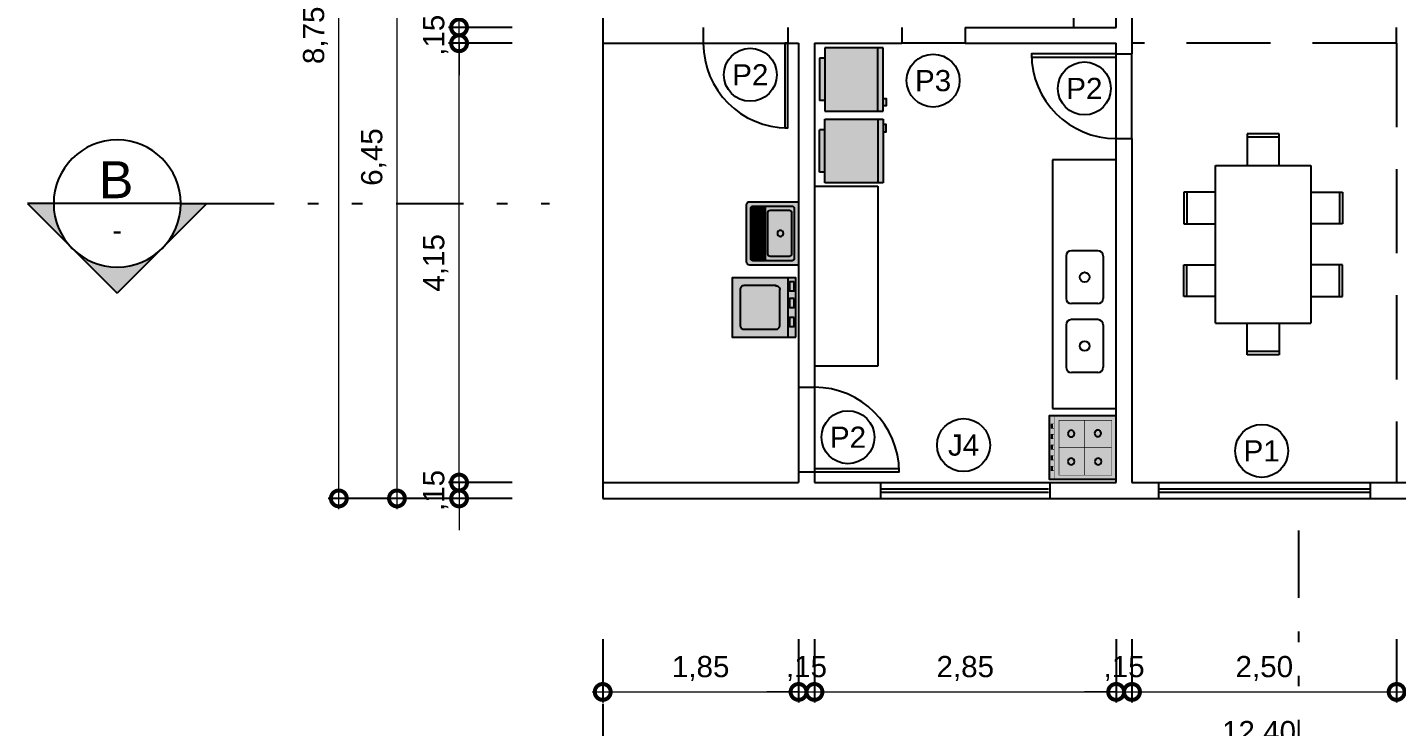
# Model space of a CAD drawing. Header units: metres. Extents: x 47788 to 47873.8, y 23410.5 to 23440.5.
# Drawn here: x 47820.18 to 47833.12, y 23418.91 to 23425.51 of the extents above; entities that cross this region are included whole.
import ezdxf
from ezdxf.enums import TextEntityAlignment as Align

# ---------------------------------------------------------------- set-up
doc = ezdxf.new("R2010")
doc.units = ezdxf.units.M
doc.header["$LTSCALE"] = 0.25
for name, pattern in [('DASHDOT2', [12.7, 6.35, -3.175, 0, -3.175]), ('DIVIDEX2', [63.5, 25.4, -12.7, 0, -12.7, 0, -12.7]), ('HIDDEN2', [4.7625, 3.175, -1.5875])]:
    doc.linetypes.add(name, pattern=pattern)
for name, color, linetype in [('ARQ_ALV CT', 7, 'Continuous'), ('ARQ_ESQ CT', 3, 'Continuous'), ('ARQ_MOB 01', 1, 'Continuous'), ('ARQ_MOB 02', 2, 'Continuous'), ('ARQ_PISO 01', 1, 'Continuous'), ('ARQ_PROJ INF', 1, 'HIDDEN2'), ('ARQ_PROJ SUP', 1, 'DASHDOT2'), ('ARQ_SAN 01', 1, 'Continuous'), ('ARQ_SAN 02', 2, 'Continuous'), ('ARQ_SIMB 01', 1, 'Continuous'), ('SIMB_01', 1, 'Continuous'), ('SIMB_02', 2, 'Continuous'), ('SIMB_LCT', 7, 'DIVIDEX2'), ('SIMB_PREENCHIMENTO', 253, 'Continuous'), ('SIMB_TXT', 1, 'Continuous')]:
    doc.layers.add(name, color=color, linetype=linetype)
doc.layers.add('ARQ_COTA_AZUL', color=5, linetype='Continuous', lineweight=20, true_color=0x0000ff)
doc.styles.add('cota', font='arial.ttf')
doc.styles.add('SIMB', font='arial.ttf')
doc.dimstyles.new('Info 01 - annot', dxfattribs={"dimtxt": 2, "dimasz": 3, "dimexe": 1, "dimexo": 1, "dimgap": 1, "dimtad": 1, "dimzin": 4, "dimtxsty": 'cota', "dimblk": 'DOTSMALL', "dimcen": 2, "dimdle": 1, "dimclrd": 256, "dimclre": 256, "dimclrt": 1, "dimazin": 2, "dimtfac": 0.09, "dimtix": 1, "dimtmove": 2, "dimatfit": 2, "dimfxl": 5, "dimfxlon": 1, "dimtolj": 1, "dimtzin": 4, "dimlwd": -1, "dimarcsym": 1})

# ---------------------------------------------------------------- blocks, each defined once
blk = doc.blocks.new('*U776')
at = {"layer": 'SIMB_PREENCHIMENTO', "transparency": 33554587}
h = blk.add_hatch(color=256, dxfattribs=at)
h.dxf.hatch_style = 1
h.paths.add_polyline_path([(0, 8.48), (-4.15, 4.33, -0.401827), (4.15, 4.33)])
h = blk.add_hatch(color=256, dxfattribs=at)
h.dxf.hatch_style = 1
h.paths.add_polyline_path([(-4.33, 4.15), (-8.48, 0), (-6, 0, -0.193399)])
h = blk.add_hatch(color=256, dxfattribs=at)
h.dxf.hatch_style = 1
h.paths.add_polyline_path([(4.33, 4.15, -0.193399), (6, 0), (8.48, 0)])
at = {"layer": 'SIMB_01'}
for p, q in [((-8.48, 0), (0, 8.48)), ((8.48, 0), (0, 8.48)), ((0, -6), (0, 6)), ((-6, 0), (-8.48, 0)), ((6, 0), (8.48, 0))]:
    blk.add_line(p, q, dxfattribs=at)
blk.add_circle((0, 0), 6, dxfattribs=at)
at = {"layer": 'SIMB_LCT'}
blk.add_line((8.48, 0), (69.06, 0), dxfattribs=at)
at = {"layer": 'SIMB_TXT', "style": 'SIMB'}
for tag, height, p in [('000', 3.5, (2.26, 0)), ('999', 2, (-2.55, 0))]:
    blk.add_attdef(tag, text='', height=height, rotation=90, dxfattribs=at).set_placement(p, align=Align.MIDDLE_CENTER)
blk = doc.blocks.new('_DotSmall')
at = {"color": 0, "linetype": 'ByBlock', "const_width": 0.5}
blk.add_lwpolyline([(-0.0625, 0, 1), (0.0625, 0, 1)], format="xyb", close=True, dxfattribs=at)
blk = doc.blocks.new('*D890')
at = {"layer": 'ARQ_COTA_AZUL', "transparency": 16777216}
for p, q in [((47824.262, 23421.213), (47824.262, 23421.513)), ((47824.262, 23421.213), (47824.262, 23421.063)), ((47824.262, 23421.063), (47824.262, 23420.763))]:
    blk.add_line(p, q, dxfattribs=at)
at = {"layer": 'ARQ_COTA_AZUL', "lineweight": -2, "transparency": 16777216}
for p, q in [((47824.762, 23421.213), (47824.162, 23421.213)), ((47824.762, 23421.063), (47824.162, 23421.063))]:
    blk.add_line(p, q, dxfattribs=at)
at = {"layer": 'Defpoints', "color": 0, "transparency": 16777216}
for p in [(47825.769, 23421.213), (47824.262, 23421.063), (47825.619, 23421.063)]:
    blk.add_point(p, dxfattribs=at)
at = {"layer": 'ARQ_COTA_AZUL', "transparency": 16777216, "xscale": 0.3, "yscale": 0.3, "zscale": 0.3}
for p, rotation in [((47824.262, 23421.213), 270), ((47824.262, 23421.063), 90)]:
    blk.add_blockref('_DotSmall', p, dxfattribs=dict(at, rotation=rotation))
at = {"layer": 'ARQ_COTA_AZUL', "color": 1, "transparency": 16777216, "insert": (47824.041, 23421.138), "char_height": 0.2, "attachment_point": 5, "rotation": 90, "style": 'cota'}
blk.add_mtext('\\A1;,15', dxfattribs=at)
blk = doc.blocks.new('*D892')
at = {"layer": 'ARQ_COTA_AZUL', "transparency": 16777216}
blk.add_line((47823.675, 23427.613), (47823.675, 23420.963), dxfattribs=at)
at = {"layer": 'ARQ_COTA_AZUL', "lineweight": -2, "transparency": 16777216}
for p, q in [((47824.175, 23427.513), (47823.575, 23427.513)), ((47824.175, 23421.063), (47823.575, 23421.063))]:
    blk.add_line(p, q, dxfattribs=at)
at = {"layer": 'Defpoints', "color": 0, "transparency": 16777216}
for p in [(47825.619, 23427.513), (47823.675, 23421.063), (47825.619, 23421.063)]:
    blk.add_point(p, dxfattribs=at)
at = {"layer": 'ARQ_COTA_AZUL', "transparency": 16777216, "xscale": 0.3, "yscale": 0.3, "zscale": 0.3}
for p, rotation in [((47823.675, 23427.513), 90), ((47823.675, 23421.063), 270)]:
    blk.add_blockref('_DotSmall', p, dxfattribs=dict(at, rotation=rotation))
at = {"layer": 'ARQ_COTA_AZUL', "color": 1, "transparency": 16777216, "insert": (47823.455, 23424.288), "char_height": 0.2, "attachment_point": 5, "rotation": 90, "style": 'cota'}
blk.add_mtext('\\A1;6,45', dxfattribs=at)
blk = doc.blocks.new('*U777')
at = {"layer": 'SIMB_PREENCHIMENTO', "transparency": 33554587}
h = blk.add_hatch(color=256, dxfattribs=at)
h.dxf.hatch_style = 1
h.paths.add_polyline_path([(0, 8.48), (-4.15, 4.33, -0.401827), (4.15, 4.33)])
h = blk.add_hatch(color=256, dxfattribs=at)
h.dxf.hatch_style = 1
h.paths.add_polyline_path([(-4.33, 4.15), (-8.48, 0), (-6, 0, -0.193399)])
h = blk.add_hatch(color=256, dxfattribs=at)
h.dxf.hatch_style = 1
h.paths.add_polyline_path([(4.33, 4.15, -0.193399), (6, 0), (8.48, 0)])
at = {"layer": 'SIMB_01'}
for p, q in [((-8.48, 0), (0, 8.48)), ((8.48, 0), (0, 8.48)), ((-6, 0), (-8.48, 0)), ((6, 0), (-6, 0)), ((6, 0), (8.48, 0))]:
    blk.add_line(p, q, dxfattribs=at)
blk.add_circle((0, 0), 6, dxfattribs=at)
at = {"layer": 'SIMB_LCT'}
blk.add_line((8.48, 0), (40.85, 0), dxfattribs=at)
at = {"layer": 'SIMB_TXT', "style": 'SIMB'}
for tag, height, p in [('999', 2, (0, 2.53)), ('000', 3.5, (0, -2.25))]:
    blk.add_attdef(tag, text='', height=height, rotation=180, dxfattribs=at).set_placement(p, align=Align.MIDDLE_CENTER)
blk = doc.blocks.new('GEL60')
at = {"true_color": 0xffffff}
h = blk.add_hatch(color=7, dxfattribs=at)
h.dxf.hatch_style = 1
h.paths.add_polyline_path([(0.6, 0.55), (0.55, 0.55), (0.55, 0.58), (0.48, 0.58), (0.48, 0.55), (0, 0.55), (0, 0), (0.1, 0), (0.1, -0.05), (0.5, -0.05), (0.5, 0), (0.6, 0)])
at = {"layer": 'ARQ_MOB 02'}
for p, q in [((0, 0.55), (0, 0)), ((0.6, 0.55), (0, 0.55)), ((0.6, 0), (0.6, 0.55)), ((0.6, 0.5), (0, 0.5)), ((0, 0), (0.6, 0)), ((0.1, 0), (0.1, -0.05)), ((0.5, 0), (0.5, -0.05)), ((0.1, -0.05), (0.5, -0.05))]:
    blk.add_line(p, q, dxfattribs=at)
blk.add_lwpolyline([(0.55, 0.55), (0.48, 0.55), (0.48, 0.58), (0.55, 0.58)], close=True, dxfattribs=at)
blk = doc.blocks.new('DUASX60')
blk.add_blockref('GEL60', (0.059, 0.071))
at = {"xscale": -1}
blk.add_blockref('GEL60', (1.335, 0.071), dxfattribs=at)
blk = doc.blocks.new('M6')
for p, q in [((-1.2375, 0), (-1.2375, 0.3)), ((-1.2375, 0.3), (-0.9375, 0.3)), ((-1.2375, 0.27), (-0.9375, 0.27)), ((-0.9375, 0.3), (-0.9375, 0)), ((-0.55, 0.3), (-0.55, 0)), ((-0.25, 0.3), (-0.55, 0.3)), ((-0.25, 0.27), (-0.55, 0.27)), ((-0.25, 0), (-0.25, 0.3)), ((0, 0), (-1.4875, 0)), ((-1.4875, -0.9), (-1.4875, 0)), ((0, -0.9), (0, 0)), ((-1.4875, -0.3), (-1.7875, -0.3)), ((-1.7875, -0.3), (-1.7875, -0.6)), ((-1.7575, -0.3), (-1.7575, -0.6)), ((0, -0.3), (0.3, -0.3)), ((0.27, -0.3), (0.27, -0.6)), ((0.3, -0.3), (0.3, -0.6)), ((-1.7875, -0.6), (-1.4875, -0.6)), ((0.3, -0.6), (0, -0.6)), ((-1.4875, -0.9), (0, -0.9)), ((-1.2375, -0.9), (-1.2375, -1.2)), ((-0.9375, -1.2), (-0.9375, -0.9)), ((-0.55, -1.2), (-0.55, -0.9)), ((-0.25, -0.9), (-0.25, -1.2)), ((-1.2375, -1.17), (-0.9375, -1.17)), ((-1.2375, -1.2), (-0.9375, -1.2)), ((-0.25, -1.17), (-0.55, -1.17)), ((-0.25, -1.2), (-0.55, -1.2))]:
    blk.add_line(p, q)
blk = doc.blocks.new('PIA')
at = {"layer": 'ARQ_MOB 01'}
for p, q in [((-0.35, 0.2), (-0.35, -0.2)), ((-0.05, 0.25), (-0.3, 0.25)), ((0, 0.2), (0, -0.2)), ((-0.05, -0.25), (-0.3, -0.25))]:
    blk.add_line(p, q, dxfattribs=at)
blk.add_circle((-0.175, 0), 0.0461, dxfattribs=at)
for centre, start, end in [((-0.3, 0.2), 90, 180), ((-0.05, 0.2), 0, 90), ((-0.3, -0.2), 180, 270), ((-0.05, -0.2), 270, 0)]:
    blk.add_arc(centre, 0.05, start, end, dxfattribs=at)
blk = doc.blocks.new('fogão_01')
at = {"true_color": 0xffffff}
h = blk.add_hatch(color=7, dxfattribs=at)
h.dxf.hatch_style = 1
h.paths.add_polyline_path([(0, -0.3), (-0.632, -0.3), (-0.632, 0.3), (0, 0.3)])
blk.add_lwpolyline([(0, -0.3), (-0.632, -0.3), (-0.632, 0.3), (0, 0.3)], close=True)
for points, const_width in [([(-0.585, -0.3), (-0.585, 0.3)], 0.005), ([(-0.542, 0.261), (-0.041, 0.261), (-0.041, -0.257), (-0.54, -0.257), (-0.54, 0.261)], 0.0045), ([(-0.3, 0.261), (-0.3, -0.257)], 0.0045), ([(-0.585, 0.218), (-0.615, 0.218), (-0.615, 0.176), (-0.585, 0.176)], 0.005), ([(-0.439, 0.146), (-0.453, 0.161)], 0.0045), ([(-0.412, 0.147), (-0.397, 0.161)], 0.0045), ([(-0.183, 0.146), (-0.197, 0.161)], 0.0045), ([(-0.156, 0.147), (-0.141, 0.161)], 0.0045), ([(-0.585, 0.118), (-0.615, 0.118), (-0.615, 0.076), (-0.585, 0.076)], 0.005), ([(-0.585, 0.018), (-0.615, 0.018), (-0.615, -0.024), (-0.585, -0.024)], 0.005), ([(-0.54, 0.002), (-0.044, 0.002)], 0.0045), ([(-0.438, 0.12), (-0.453, 0.105)], 0.0045), ([(-0.412, 0.12), (-0.397, 0.105)], 0.0045), ([(-0.182, 0.12), (-0.197, 0.105)], 0.0045), ([(-0.155, 0.12), (-0.141, 0.105)], 0.0045), ([(-0.585, -0.082), (-0.615, -0.082), (-0.615, -0.124), (-0.585, -0.124)], 0.005), ([(-0.439, -0.118), (-0.453, -0.104)], 0.0045), ([(-0.412, -0.118), (-0.397, -0.103)], 0.0045), ([(-0.185, -0.121), (-0.2, -0.106)], 0.0045), ([(-0.158, -0.121), (-0.144, -0.106)], 0.0045), ([(-0.585, -0.182), (-0.615, -0.182), (-0.615, -0.224), (-0.585, -0.224)], 0.005), ([(-0.438, -0.145), (-0.453, -0.16)], 0.0045), ([(-0.412, -0.145), (-0.397, -0.159)], 0.0045), ([(-0.185, -0.148), (-0.199, -0.162)], 0.0045), ([(-0.158, -0.147), (-0.144, -0.162)], 0.0045)]:
    blk.add_lwpolyline(points, dxfattribs=dict(const_width=const_width))
for points in [[(-0.603, 0.215), (-0.603, 0.176)], [(-0.603, 0.115), (-0.603, 0.076)], [(-0.603, 0.015), (-0.603, -0.024)], [(-0.603, -0.085), (-0.603, -0.124)], [(-0.603, -0.185), (-0.603, -0.224)]]:
    blk.add_lwpolyline(points)
for centre in [(-0.425, 0.133), (-0.169, 0.133), (-0.425, -0.131), (-0.172, -0.134)]:
    blk.add_circle(centre, 0.0314)
blk = doc.blocks.new('maq. lavar_02')
at = {"true_color": 0xffffff}
h = blk.add_hatch(color=7, dxfattribs=at)
h.dxf.hatch_style = 1
h.paths.add_polyline_path([(0.75, 0), (0, 0), (0, 0.8), (0.75, 0.8)])
for points in [[(0.75, 0), (0, 0), (0, 0.8), (0.75, 0.8), (0.75, 0)], [(0, 0.1), (0.75, 0.1)]]:
    blk.add_lwpolyline(points)
blk.add_lwpolyline([(0.1, 0.245), (0.1, 0.65, -0.414214), (0.15, 0.7), (0.6, 0.7, -0.414214), (0.65, 0.65), (0.65, 0.25, -0.414214), (0.6, 0.2), (0.147, 0.2)], format="xyb")
for points in [[(0.052, 0.02), (0.052, 0.078), (0.167, 0.078), (0.167, 0.02)], [(0.26, 0.02), (0.26, 0.078), (0.376, 0.078), (0.376, 0.02)], [(0.5, 0.02), (0.5, 0.078), (0.615, 0.078), (0.615, 0.02)]]:
    blk.add_lwpolyline(points, close=True)
blk.add_arc((0.15, 0.25), 0.05, 173.8325, 273.1265)
blk = doc.blocks.new('tanque_05')
at = {"true_color": 0xffffff}
h = blk.add_hatch(color=7, dxfattribs=at)
h.dxf.hatch_style = 1
edge = h.paths.add_edge_path()
edge.add_line((-0.269, -0.492), (0.269, -0.492))
edge.add_arc((0.269, -0.461), 0.0304, 270, 360)
edge.add_line((0.299, -0.461), (0.299, -0.01))
edge.add_arc((0.289, -0.01), 0.0101, 0, 90)
edge.add_line((0.289, 0), (-0.289, 0))
edge.add_arc((-0.289, -0.01), 0.0101, 90, 180)
edge.add_line((-0.299, -0.01), (-0.299, -0.461))
edge.add_arc((-0.269, -0.461), 0.0304, 180, 270)
for p, q in [((-0.258, -0.325), (0.258, -0.325)), ((0.258, -0.331), (-0.258, -0.331)), ((-0.258, -0.345), (0.258, -0.345)), ((0.258, -0.351), (-0.258, -0.351)), ((-0.258, -0.365), (0.258, -0.365)), ((0.258, -0.372), (-0.258, -0.372)), ((-0.258, -0.386), (0.258, -0.386)), ((0.258, -0.392), (-0.258, -0.392)), ((-0.258, -0.406), (0.258, -0.406)), ((0.258, -0.412), (-0.258, -0.412)), ((-0.258, -0.426), (0.258, -0.426)), ((-0.251, -0.447), (0.251, -0.447))]:
    blk.add_line(p, q)
for points in [[(-0.269, -0.492), (0.269, -0.492, 0.414214), (0.299, -0.461), (0.299, -0.01, 0.414214), (0.289, 0), (-0.289, 0, 0.414214), (-0.299, -0.01), (-0.299, -0.461, 0.414214)], [(-0.198, -0.289), (0.198, -0.289, 0.414214), (0.218, -0.269), (0.218, -0.086, 0.414214), (0.198, -0.066), (-0.198, -0.066, 0.414214), (-0.218, -0.086), (-0.218, -0.269, 0.414214)]]:
    blk.add_lwpolyline(points, format="xyb", close=True)
for points in [[(0.258, -0.281), (0.258, -0.061, 0.414214), (0.238, -0.041), (-0.238, -0.041, 0.414214), (-0.258, -0.061), (-0.258, -0.281)], [(-0.258, -0.282), (-0.258, -0.301, 0.414214), (-0.248, -0.311), (-0.236, -0.311), (0.234, -0.311), (0.248, -0.311, 0.414214), (0.258, -0.301), (0.258, -0.282)], [(-0.258, -0.309), (-0.258, -0.431, 0.414214), (-0.238, -0.451), (0.238, -0.451, 0.414214), (0.258, -0.431), (0.258, -0.309, 0.414214)]]:
    blk.add_lwpolyline(points, format="xyb")
blk.add_lwpolyline([(0.258, -0.432), (-0.258, -0.432)])
blk.add_circle((0, -0.172), 0.0284)
blk = doc.blocks.new('*D917')
at = {"layer": 'ARQ_COTA_AZUL', "transparency": 16777216}
blk.add_line((47824.262, 23421.113), (47824.262, 23425.463), dxfattribs=at)
at = {"layer": 'ARQ_COTA_AZUL', "lineweight": -2, "transparency": 16777216}
for p, q in [((47824.762, 23425.363), (47824.162, 23425.363)), ((47824.762, 23421.213), (47824.162, 23421.213))]:
    blk.add_line(p, q, dxfattribs=at)
at = {"layer": 'Defpoints', "color": 0, "transparency": 16777216}
for p in [(47824.262, 23425.363), (47825.619, 23425.363), (47825.769, 23421.213)]:
    blk.add_point(p, dxfattribs=at)
at = {"layer": 'ARQ_COTA_AZUL', "transparency": 16777216, "xscale": 0.3, "yscale": 0.3, "zscale": 0.3}
for p, rotation in [((47824.262, 23425.363), 90), ((47824.262, 23421.213), 270)]:
    blk.add_blockref('_DotSmall', p, dxfattribs=dict(at, rotation=rotation))
at = {"layer": 'ARQ_COTA_AZUL', "color": 1, "transparency": 16777216, "insert": (47824.041, 23423.288), "char_height": 0.2, "attachment_point": 5, "rotation": 90, "style": 'cota'}
blk.add_mtext('\\A1;4,15', dxfattribs=at)
blk = doc.blocks.new('*D918')
at = {"layer": 'ARQ_COTA_AZUL', "transparency": 16777216}
for p, q in [((47824.262, 23425.513), (47824.262, 23425.813)), ((47824.262, 23425.363), (47824.262, 23425.513)), ((47824.262, 23425.363), (47824.262, 23425.063))]:
    blk.add_line(p, q, dxfattribs=at)
at = {"layer": 'ARQ_COTA_AZUL', "lineweight": -2, "transparency": 16777216}
for p, q in [((47824.762, 23425.513), (47824.162, 23425.513)), ((47824.762, 23425.363), (47824.162, 23425.363))]:
    blk.add_line(p, q, dxfattribs=at)
at = {"layer": 'Defpoints', "color": 0, "transparency": 16777216}
for p in [(47824.262, 23425.513), (47825.769, 23425.513), (47825.619, 23425.363)]:
    blk.add_point(p, dxfattribs=at)
at = {"layer": 'ARQ_COTA_AZUL', "transparency": 16777216, "xscale": 0.3, "yscale": 0.3, "zscale": 0.3}
for p, rotation in [((47824.262, 23425.513), 270), ((47824.262, 23425.363), 90)]:
    blk.add_blockref('_DotSmall', p, dxfattribs=dict(at, rotation=rotation))
at = {"layer": 'ARQ_COTA_AZUL', "color": 1, "transparency": 16777216, "insert": (47824.041, 23425.438), "char_height": 0.2, "attachment_point": 5, "rotation": 90, "style": 'cota'}
blk.add_mtext('\\A1;,15', dxfattribs=at)
blk = doc.blocks.new('*D919')
at = {"layer": 'ARQ_COTA_AZUL', "lineweight": -2, "transparency": 16777216}
for p, q in [((47824.762, 23427.363), (47824.162, 23427.363)), ((47824.762, 23425.513), (47824.162, 23425.513))]:
    blk.add_line(p, q, dxfattribs=at)
at = {"layer": 'ARQ_COTA_AZUL', "transparency": 16777216}
blk.add_line((47824.262, 23425.413), (47824.262, 23427.463), dxfattribs=at)
at = {"layer": 'Defpoints', "color": 0, "transparency": 16777216}
for p in [(47824.262, 23427.363), (47825.769, 23427.363), (47825.769, 23425.513)]:
    blk.add_point(p, dxfattribs=at)
at = {"layer": 'ARQ_COTA_AZUL', "transparency": 16777216, "xscale": 0.3, "yscale": 0.3, "zscale": 0.3}
for p, rotation in [((47824.262, 23427.363), 90), ((47824.262, 23425.513), 270)]:
    blk.add_blockref('_DotSmall', p, dxfattribs=dict(at, rotation=rotation))
at = {"layer": 'ARQ_COTA_AZUL', "color": 1, "transparency": 16777216, "insert": (47824.041, 23426.438), "char_height": 0.2, "attachment_point": 5, "rotation": 90, "style": 'cota'}
blk.add_mtext('\\A1;1,85', dxfattribs=at)
blk = doc.blocks.new('*D920')
at = {"layer": 'ARQ_COTA_AZUL', "lineweight": -2, "transparency": 16777216}
for p, q in [((47825.619, 23419.735), (47825.619, 23419.135)), ((47827.469, 23419.735), (47827.469, 23419.135))]:
    blk.add_line(p, q, dxfattribs=at)
at = {"layer": 'ARQ_COTA_AZUL', "transparency": 16777216}
blk.add_line((47825.519, 23419.235), (47827.569, 23419.235), dxfattribs=at)
at = {"layer": 'Defpoints', "color": 0, "transparency": 16777216}
for p in [(47827.469, 23421.213), (47825.619, 23421.063), (47827.469, 23419.235)]:
    blk.add_point(p, dxfattribs=at)
at = {"layer": 'ARQ_COTA_AZUL', "transparency": 16777216, "xscale": 0.3, "yscale": 0.3, "zscale": 0.3, "rotation": 180}
blk.add_blockref('_DotSmall', (47825.619, 23419.235), dxfattribs=at)
at = {"layer": 'ARQ_COTA_AZUL', "transparency": 16777216, "xscale": 0.3, "yscale": 0.3, "zscale": 0.3}
blk.add_blockref('_DotSmall', (47827.469, 23419.235), dxfattribs=at)
at = {"layer": 'ARQ_COTA_AZUL', "color": 1, "transparency": 16777216, "insert": (47826.544, 23419.456), "char_height": 0.2, "attachment_point": 5, "style": 'cota'}
blk.add_mtext('\\A1;1,85', dxfattribs=at)
blk = doc.blocks.new('*D921')
at = {"layer": 'ARQ_COTA_AZUL', "lineweight": -2, "transparency": 16777216}
for p, q in [((47827.469, 23419.735), (47827.469, 23419.135)), ((47827.619, 23419.735), (47827.619, 23419.135))]:
    blk.add_line(p, q, dxfattribs=at)
at = {"layer": 'ARQ_COTA_AZUL', "transparency": 16777216}
for p, q in [((47827.469, 23419.235), (47827.169, 23419.235)), ((47827.469, 23419.235), (47827.619, 23419.235)), ((47827.619, 23419.235), (47827.919, 23419.235))]:
    blk.add_line(p, q, dxfattribs=at)
at = {"layer": 'Defpoints', "color": 0, "transparency": 16777216}
for p in [(47827.469, 23421.213), (47827.619, 23421.213), (47827.619, 23419.235)]:
    blk.add_point(p, dxfattribs=at)
at = {"layer": 'ARQ_COTA_AZUL', "transparency": 16777216, "xscale": 0.3, "yscale": 0.3, "zscale": 0.3}
blk.add_blockref('_DotSmall', (47827.469, 23419.235), dxfattribs=at)
at = {"layer": 'ARQ_COTA_AZUL', "transparency": 16777216, "xscale": 0.3, "yscale": 0.3, "zscale": 0.3, "rotation": 180}
blk.add_blockref('_DotSmall', (47827.619, 23419.235), dxfattribs=at)
at = {"layer": 'ARQ_COTA_AZUL', "color": 1, "transparency": 16777216, "insert": (47827.544, 23419.456), "char_height": 0.2, "attachment_point": 5, "style": 'cota'}
blk.add_mtext('\\A1;,15', dxfattribs=at)
blk = doc.blocks.new('*D922')
at = {"layer": 'ARQ_COTA_AZUL', "lineweight": -2, "transparency": 16777216}
for p, q in [((47827.619, 23419.735), (47827.619, 23419.135)), ((47830.469, 23419.735), (47830.469, 23419.135))]:
    blk.add_line(p, q, dxfattribs=at)
at = {"layer": 'ARQ_COTA_AZUL', "transparency": 16777216}
blk.add_line((47827.519, 23419.235), (47830.569, 23419.235), dxfattribs=at)
at = {"layer": 'Defpoints', "color": 0, "transparency": 16777216}
for p in [(47827.619, 23421.213), (47830.469, 23421.213), (47830.469, 23419.235)]:
    blk.add_point(p, dxfattribs=at)
at = {"layer": 'ARQ_COTA_AZUL', "transparency": 16777216, "xscale": 0.3, "yscale": 0.3, "zscale": 0.3, "rotation": 180}
blk.add_blockref('_DotSmall', (47827.619, 23419.235), dxfattribs=at)
at = {"layer": 'ARQ_COTA_AZUL', "transparency": 16777216, "xscale": 0.3, "yscale": 0.3, "zscale": 0.3}
blk.add_blockref('_DotSmall', (47830.469, 23419.235), dxfattribs=at)
at = {"layer": 'ARQ_COTA_AZUL', "color": 1, "transparency": 16777216, "insert": (47829.044, 23419.456), "char_height": 0.2, "attachment_point": 5, "style": 'cota'}
blk.add_mtext('\\A1;2,85', dxfattribs=at)
blk = doc.blocks.new('*D923')
at = {"layer": 'ARQ_COTA_AZUL', "lineweight": -2, "transparency": 16777216}
for p, q in [((47830.469, 23419.735), (47830.469, 23419.135)), ((47830.619, 23419.735), (47830.619, 23419.135))]:
    blk.add_line(p, q, dxfattribs=at)
at = {"layer": 'ARQ_COTA_AZUL', "transparency": 16777216}
for p, q in [((47830.469, 23419.235), (47830.169, 23419.235)), ((47830.469, 23419.235), (47830.619, 23419.235)), ((47830.619, 23419.235), (47830.919, 23419.235))]:
    blk.add_line(p, q, dxfattribs=at)
at = {"layer": 'Defpoints', "color": 0, "transparency": 16777216}
for p in [(47830.469, 23421.213), (47830.619, 23421.213), (47830.619, 23419.235)]:
    blk.add_point(p, dxfattribs=at)
at = {"layer": 'ARQ_COTA_AZUL', "transparency": 16777216, "xscale": 0.3, "yscale": 0.3, "zscale": 0.3}
blk.add_blockref('_DotSmall', (47830.469, 23419.235), dxfattribs=at)
at = {"layer": 'ARQ_COTA_AZUL', "transparency": 16777216, "xscale": 0.3, "yscale": 0.3, "zscale": 0.3, "rotation": 180}
blk.add_blockref('_DotSmall', (47830.619, 23419.235), dxfattribs=at)
at = {"layer": 'ARQ_COTA_AZUL', "color": 1, "transparency": 16777216, "insert": (47830.544, 23419.456), "char_height": 0.2, "attachment_point": 5, "style": 'cota'}
blk.add_mtext('\\A1;,15', dxfattribs=at)
blk = doc.blocks.new('*D924')
at = {"layer": 'ARQ_COTA_AZUL', "lineweight": -2, "transparency": 16777216}
for p, q in [((47830.619, 23419.735), (47830.619, 23419.135)), ((47833.119, 23419.735), (47833.119, 23419.135))]:
    blk.add_line(p, q, dxfattribs=at)
at = {"layer": 'ARQ_COTA_AZUL', "transparency": 16777216}
blk.add_line((47830.519, 23419.235), (47833.219, 23419.235), dxfattribs=at)
at = {"layer": 'Defpoints', "color": 0, "transparency": 16777216}
for p in [(47830.619, 23421.213), (47833.119, 23421.213), (47833.119, 23419.235)]:
    blk.add_point(p, dxfattribs=at)
at = {"layer": 'ARQ_COTA_AZUL', "transparency": 16777216, "xscale": 0.3, "yscale": 0.3, "zscale": 0.3, "rotation": 180}
blk.add_blockref('_DotSmall', (47830.619, 23419.235), dxfattribs=at)
at = {"layer": 'ARQ_COTA_AZUL', "transparency": 16777216, "xscale": 0.3, "yscale": 0.3, "zscale": 0.3}
blk.add_blockref('_DotSmall', (47833.119, 23419.235), dxfattribs=at)
at = {"layer": 'ARQ_COTA_AZUL', "color": 1, "transparency": 16777216, "insert": (47831.869, 23419.456), "char_height": 0.2, "attachment_point": 5, "style": 'cota'}
blk.add_mtext('\\A1;2,50', dxfattribs=at)
blk = doc.blocks.new('*D925')
at = {"layer": 'ARQ_COTA_AZUL', "lineweight": -2, "transparency": 16777216}
for p, q in [((47833.119, 23419.735), (47833.119, 23419.135)), ((47837.869, 23419.735), (47837.869, 23419.135))]:
    blk.add_line(p, q, dxfattribs=at)
at = {"layer": 'ARQ_COTA_AZUL', "transparency": 16777216}
blk.add_line((47833.019, 23419.235), (47837.969, 23419.235), dxfattribs=at)
at = {"layer": 'Defpoints', "color": 0, "transparency": 16777216}
for p in [(47833.119, 23421.213), (47837.869, 23421.213), (47837.869, 23419.235)]:
    blk.add_point(p, dxfattribs=at)
at = {"layer": 'ARQ_COTA_AZUL', "transparency": 16777216, "xscale": 0.3, "yscale": 0.3, "zscale": 0.3, "rotation": 180}
blk.add_blockref('_DotSmall', (47833.119, 23419.235), dxfattribs=at)
at = {"layer": 'ARQ_COTA_AZUL', "transparency": 16777216, "xscale": 0.3, "yscale": 0.3, "zscale": 0.3}
blk.add_blockref('_DotSmall', (47837.869, 23419.235), dxfattribs=at)
at = {"layer": 'ARQ_COTA_AZUL', "color": 1, "transparency": 16777216, "insert": (47835.494, 23419.455), "char_height": 0.2, "attachment_point": 5, "style": 'cota'}
blk.add_mtext('\\A1;4,75', dxfattribs=at)
blk = doc.blocks.new('*D952')
at = {"layer": 'ARQ_COTA_AZUL', "lineweight": -2, "transparency": 16777216}
for p, q in [((47825.619, 23419.122), (47825.619, 23418.522)), ((47838.019, 23419.122), (47838.019, 23418.522))]:
    blk.add_line(p, q, dxfattribs=at)
at = {"layer": 'ARQ_COTA_AZUL', "transparency": 16777216}
blk.add_line((47825.519, 23418.622), (47838.119, 23418.622), dxfattribs=at)
at = {"layer": 'Defpoints', "color": 0, "transparency": 16777216}
for p in [(47825.619, 23421.063), (47838.019, 23421.063), (47838.019, 23418.622)]:
    blk.add_point(p, dxfattribs=at)
at = {"layer": 'ARQ_COTA_AZUL', "transparency": 16777216, "xscale": 0.3, "yscale": 0.3, "zscale": 0.3, "rotation": 180}
blk.add_blockref('_DotSmall', (47825.619, 23418.622), dxfattribs=at)
at = {"layer": 'ARQ_COTA_AZUL', "transparency": 16777216, "xscale": 0.3, "yscale": 0.3, "zscale": 0.3}
blk.add_blockref('_DotSmall', (47838.019, 23418.622), dxfattribs=at)
at = {"layer": 'ARQ_COTA_AZUL', "color": 1, "transparency": 16777216, "insert": (47831.819, 23418.842), "char_height": 0.2, "attachment_point": 5, "style": 'cota'}
blk.add_mtext('\\A1;12,40', dxfattribs=at)
blk = doc.blocks.new('*D954')
at = {"layer": 'ARQ_COTA_AZUL', "lineweight": -2, "transparency": 16777216}
for p, q in [((47825.619, 23418.469), (47825.619, 23417.869)), ((47839.219, 23418.469), (47839.219, 23417.869))]:
    blk.add_line(p, q, dxfattribs=at)
at = {"layer": 'ARQ_COTA_AZUL', "transparency": 16777216}
blk.add_line((47825.519, 23417.969), (47839.319, 23417.969), dxfattribs=at)
at = {"layer": 'Defpoints', "color": 0, "transparency": 16777216}
for p in [(47825.619, 23421.063), (47839.219, 23421.063), (47839.219, 23417.969)]:
    blk.add_point(p, dxfattribs=at)
at = {"layer": 'ARQ_COTA_AZUL', "transparency": 16777216, "xscale": 0.3, "yscale": 0.3, "zscale": 0.3, "rotation": 180}
blk.add_blockref('_DotSmall', (47825.619, 23417.969), dxfattribs=at)
at = {"layer": 'ARQ_COTA_AZUL', "transparency": 16777216, "xscale": 0.3, "yscale": 0.3, "zscale": 0.3}
blk.add_blockref('_DotSmall', (47839.219, 23417.969), dxfattribs=at)
at = {"layer": 'ARQ_COTA_AZUL', "color": 1, "transparency": 16777216, "insert": (47832.419, 23418.189), "char_height": 0.2, "attachment_point": 5, "style": 'cota'}
blk.add_mtext('\\A1;13,60', dxfattribs=at)
blk = doc.blocks.new('*D958')
at = {"layer": 'ARQ_COTA_AZUL', "lineweight": -2, "transparency": 16777216}
for p, q in [((47823.626, 23429.813), (47823.026, 23429.813)), ((47823.626, 23421.063), (47823.026, 23421.063))]:
    blk.add_line(p, q, dxfattribs=at)
at = {"layer": 'ARQ_COTA_AZUL', "transparency": 16777216}
blk.add_line((47823.126, 23420.963), (47823.126, 23429.913), dxfattribs=at)
at = {"layer": 'Defpoints', "color": 0, "transparency": 16777216}
for p in [(47823.126, 23429.813), (47830.469, 23429.813), (47825.619, 23421.063)]:
    blk.add_point(p, dxfattribs=at)
at = {"layer": 'ARQ_COTA_AZUL', "transparency": 16777216, "xscale": 0.3, "yscale": 0.3, "zscale": 0.3}
for p, rotation in [((47823.126, 23429.813), 90), ((47823.126, 23421.063), 270)]:
    blk.add_blockref('_DotSmall', p, dxfattribs=dict(at, rotation=rotation))
at = {"layer": 'ARQ_COTA_AZUL', "color": 1, "transparency": 16777216, "insert": (47822.906, 23425.438), "char_height": 0.2, "attachment_point": 5, "rotation": 90, "style": 'cota'}
blk.add_mtext('\\A1;8,75', dxfattribs=at)
blk = doc.blocks.new('*U595')
at = {"layer": 'SIMB_02'}
blk.add_circle((0, 0), 2.5, dxfattribs=at)
at = {"layer": 'SIMB_TXT', "style": 'SIMB'}
blk.add_attdef('CDESQ', text='', height=2, dxfattribs=at).set_placement((0, 0), align=Align.MIDDLE_CENTER)

msp = doc.modelspace()

# ---------------------------------------------------------------- linework, layer by layer
at = {"layer": 'ARQ_ALV CT'}
for p, q in [((47830.619, 23429.813), (47830.619, 23425.263)), ((47825.619, 23427.513), (47825.619, 23425.363)), ((47830.469, 23425.513), (47830.469, 23427.363)), ((47826.569, 23425.513), (47826.569, 23425.363)), ((47827.369, 23425.513), (47827.369, 23425.363)), ((47828.444, 23425.513), (47828.444, 23425.363)), ((47829.044, 23425.513), (47829.044, 23425.363)), ((47829.044, 23425.513), (47830.469, 23425.513)), ((47833.119, 23425.363), (47833.119, 23425.513)), ((47825.619, 23425.363), (47826.569, 23425.363)), ((47827.369, 23425.363), (47827.469, 23425.363)), ((47827.469, 23425.363), (47827.469, 23422.113)), ((47827.619, 23425.363), (47827.619, 23422.113)), ((47827.619, 23425.363), (47828.444, 23425.363)), ((47829.044, 23425.363), (47830.469, 23425.363)), ((47830.469, 23425.263), (47830.469, 23425.363)), ((47830.469, 23425.263), (47830.619, 23425.263)), ((47830.469, 23421.213), (47830.469, 23424.463)), ((47830.469, 23424.463), (47830.619, 23424.463)), ((47830.619, 23424.463), (47830.619, 23421.213)), ((47827.469, 23422.113), (47827.619, 23422.113)), ((47829.869, 23421.913), (47830.469, 23421.913)), ((47827.469, 23421.313), (47827.619, 23421.313)), ((47827.469, 23421.313), (47827.469, 23421.213)), ((47827.619, 23421.313), (47827.619, 23421.213)), ((47825.619, 23421.213), (47827.469, 23421.213)), ((47825.619, 23421.213), (47825.619, 23421.063)), ((47827.619, 23421.213), (47828.244, 23421.213)), ((47828.244, 23421.213), (47829.844, 23421.213)), ((47829.844, 23421.213), (47830.469, 23421.213)), ((47830.619, 23421.213), (47830.869, 23421.213)), ((47830.869, 23421.213), (47830.869, 23421.063)), ((47832.869, 23421.213), (47832.869, 23421.063)), ((47832.869, 23421.213), (47837.869, 23421.213)), ((47825.619, 23421.063), (47828.244, 23421.063)), ((47828.244, 23421.063), (47829.844, 23421.063)), ((47829.844, 23421.063), (47830.469, 23421.063)), ((47830.469, 23421.063), (47830.869, 23421.063)), ((47832.869, 23421.063), (47838.019, 23421.063))]:
    msp.add_line(p, q, dxfattribs=at)
at = {"layer": 'ARQ_ESQ CT'}
for p, q in [((47830.869, 23421.153), (47832.869, 23421.153)), ((47830.869, 23421.123), (47832.869, 23421.123))]:
    msp.add_line(p, q, dxfattribs=at)
for points in [[(47827.369, 23425.363), (47827.339, 23425.363), (47827.339, 23424.563), (47827.369, 23424.563)], [(47830.469, 23425.263), (47829.669, 23425.263), (47829.669, 23425.233), (47830.469, 23425.233)], [(47827.619, 23421.313), (47828.419, 23421.313), (47828.419, 23421.343), (47827.619, 23421.343)]]:
    msp.add_lwpolyline(points, close=True, dxfattribs=at)
at = {"layer": 'ARQ_MOB 02'}
msp.add_line((47830.069, 23425.513), (47830.069, 23426.963), dxfattribs=at)
at = {"layer": 'ARQ_PISO 01'}
for p, q in [((47825.619, 23425.363), (47825.619, 23421.213)), ((47826.569, 23425.363), (47827.369, 23425.363)), ((47829.044, 23425.363), (47828.444, 23425.363)), ((47830.469, 23424.463), (47830.469, 23425.263)), ((47830.619, 23424.463), (47830.619, 23425.263)), ((47827.469, 23422.113), (47827.469, 23421.313)), ((47827.619, 23422.113), (47827.619, 23421.313)), ((47830.869, 23421.213), (47832.869, 23421.213)), ((47830.869, 23421.063), (47832.869, 23421.063))]:
    msp.add_line(p, q, dxfattribs=at)
for centre, start, end in [((47830.469, 23425.263), 180, 270), ((47827.619, 23421.313), 360, 90)]:
    msp.add_arc(centre, 0.8, start, end, dxfattribs=at)
at = {"layer": 'ARQ_PROJ INF'}
for q in [(47830.619, 23425.363), (47833.119, 23421.213)]:
    msp.add_line((47833.119, 23425.363), q, dxfattribs=at)
at = {"layer": 'ARQ_PROJ SUP'}
for p, q in [((47828.244, 23421.213), (47828.244, 23421.063)), ((47828.244, 23421.153), (47829.844, 23421.153)), ((47829.844, 23421.213), (47829.844, 23421.063)), ((47828.244, 23421.123), (47829.844, 23421.123))]:
    msp.add_line(p, q, dxfattribs=at)
at = {"layer": 'ARQ_SAN 02'}
for p, q in [((47829.869, 23424.263), (47829.869, 23421.913)), ((47830.469, 23424.263), (47829.869, 23424.263)), ((47827.619, 23424.013), (47828.219, 23424.013)), ((47828.219, 23424.013), (47828.219, 23422.313)), ((47828.219, 23422.313), (47827.619, 23422.313)), ((47829.869, 23421.913), (47830.469, 23421.913))]:
    msp.add_line(p, q, dxfattribs=at)
at = {"layer": 'ARQ_SIMB 01'}
msp.add_arc((47827.369, 23425.363), 0.8, 180, 270, dxfattribs=at)

# ---------------------------------------------------------------- block references
at = {"xscale": 0.1, "yscale": 0.1, "zscale": 0.1}
for p, values in [((47827.013, 23425.065), {'CDESQ': 'P2'}), ((47828.74, 23425.01), {'CDESQ': 'P3'}), ((47830.169, 23424.936), {'CDESQ': 'P2'}), ((47827.936, 23421.641), {'CDESQ': 'P2'}), ((47829.028, 23421.567), {'CDESQ': 'J4'}), ((47831.844, 23421.512), {'CDESQ': 'P1'})]:
    msp.add_blockref('*U595', p, dxfattribs=at).add_auto_attribs(values)
ref = msp.add_blockref('*U777', (47821.032, 23423.849), dxfattribs=dict(xscale=-0.1, yscale=0.1, zscale=0.1, rotation=180))
ref.add_attrib('999', '-', dxfattribs={"layer": 'SIMB_TXT', "height": 0.2, "style": 'SIMB'}).set_placement((47821.032, 23423.597), align=Align.MIDDLE_CENTER)
ref.add_attrib('000', 'B', dxfattribs={"layer": 'SIMB_TXT', "height": 0.35, "style": 'SIMB'}).set_placement((47821.022, 23424.074), align=Align.MIDDLE_CENTER)
ref = msp.add_blockref('*U776', (47832.195, 23413.913), dxfattribs=dict(xscale=0.1, yscale=0.1, zscale=0.1, rotation=89.99999999999999))
ref.add_attrib('999', '-', dxfattribs={"layer": 'SIMB_TXT', "height": 0.2, "style": 'SIMB'}).set_placement((47832.195, 23413.663), align=Align.MIDDLE_CENTER)
ref.add_attrib('000', 'A', dxfattribs={"layer": 'SIMB_TXT', "height": 0.35, "style": 'SIMB'}).set_placement((47832.195, 23414.136), align=Align.MIDDLE_CENTER)
at = {"layer": 'ARQ_MOB 01', "xscale": -1}
for name, p, rotation in [('M6', (47832.308, 23424.207), 270.0000000000001), ('tanque_05', (47827.469, 23423.567), 270), ('fogão_01', (47830.469, 23421.544), 180)]:
    msp.add_blockref(name, p, dxfattribs=dict(at, rotation=rotation))
at = {"layer": 'ARQ_MOB 01', "xscale": -0.75, "yscale": 0.75, "zscale": 0.75, "rotation": 90}
msp.add_blockref('maq. lavar_02', (47827.442, 23423.148), dxfattribs=at)
at = {"layer": 'ARQ_MOB 02', "ltscale": 3, "xscale": -1, "rotation": 270.0000000000001}
msp.add_blockref('DUASX60', (47827.647, 23423.986), dxfattribs=at)
at = {"layer": 'ARQ_SAN 01'}
for p in [(47830.346, 23423.153), (47830.346, 23422.502)]:
    msp.add_blockref('PIA', p, dxfattribs=at)

# ---------------------------------------------------------------- dimensions: what is measured, and where the dimension line sits
at = {"layer": 'ARQ_COTA_AZUL'}
for base, p1, p2, angle, picture, middle in [((47823.126, 23429.813), (47825.619, 23421.063), (47830.469, 23429.813), 90, '*D958', (47822.906, 23425.438)), ((47823.675, 23421.063), (47825.619, 23427.513), (47825.619, 23421.063), 270, '*D892', (47823.455, 23424.288)), ((47824.262, 23427.363), (47825.769, 23425.513), (47825.769, 23427.363), 270, '*D919', (47824.041, 23426.438)), ((47824.262, 23425.513), (47825.619, 23425.363), (47825.769, 23425.513), 270, '*D918', (47824.041, 23425.438)), ((47824.262, 23425.363), (47825.769, 23421.213), (47825.619, 23425.363), 270, '*D917', (47824.041, 23423.288)), ((47824.262, 23421.063), (47825.769, 23421.213), (47825.619, 23421.063), 270, '*D890', (47824.041, 23421.138))]:
    dim = msp.add_linear_dim(base=base, p1=p1, p2=p2, angle=angle, dimstyle='Info 01 - annot', dxfattribs=at)
    dim.commit()
    dim.dimension.update_dxf_attribs({"geometry": picture, "text_midpoint": middle})
for base, p1, p2, picture, middle in [((47827.469, 23419.235), (47825.619, 23421.063), (47827.469, 23421.213), '*D920', (47826.544, 23419.456)), ((47827.619, 23419.235), (47827.469, 23421.213), (47827.619, 23421.213), '*D921', (47827.544, 23419.456)), ((47830.469, 23419.235), (47827.619, 23421.213), (47830.469, 23421.213), '*D922', (47829.044, 23419.456)), ((47830.619, 23419.235), (47830.469, 23421.213), (47830.619, 23421.213), '*D923', (47830.544, 23419.456)), ((47833.119, 23419.235), (47830.619, 23421.213), (47833.119, 23421.213), '*D924', (47831.869, 23419.456)), ((47837.869, 23419.235), (47833.119, 23421.213), (47837.869, 23421.213), '*D925', (47835.494, 23419.455)), ((47838.019, 23418.622), (47825.619, 23421.063), (47838.019, 23421.063), '*D952', (47831.819, 23418.842)), ((47839.219, 23417.969), (47825.619, 23421.063), (47839.219, 23421.063), '*D954', (47832.419, 23418.189))]:
    dim = msp.add_linear_dim(base=base, p1=p1, p2=p2, dimstyle='Info 01 - annot', dxfattribs=at)
    dim.commit()
    dim.dimension.update_dxf_attribs({"geometry": picture, "text_midpoint": middle})

doc.saveas('drawing.dxf')
